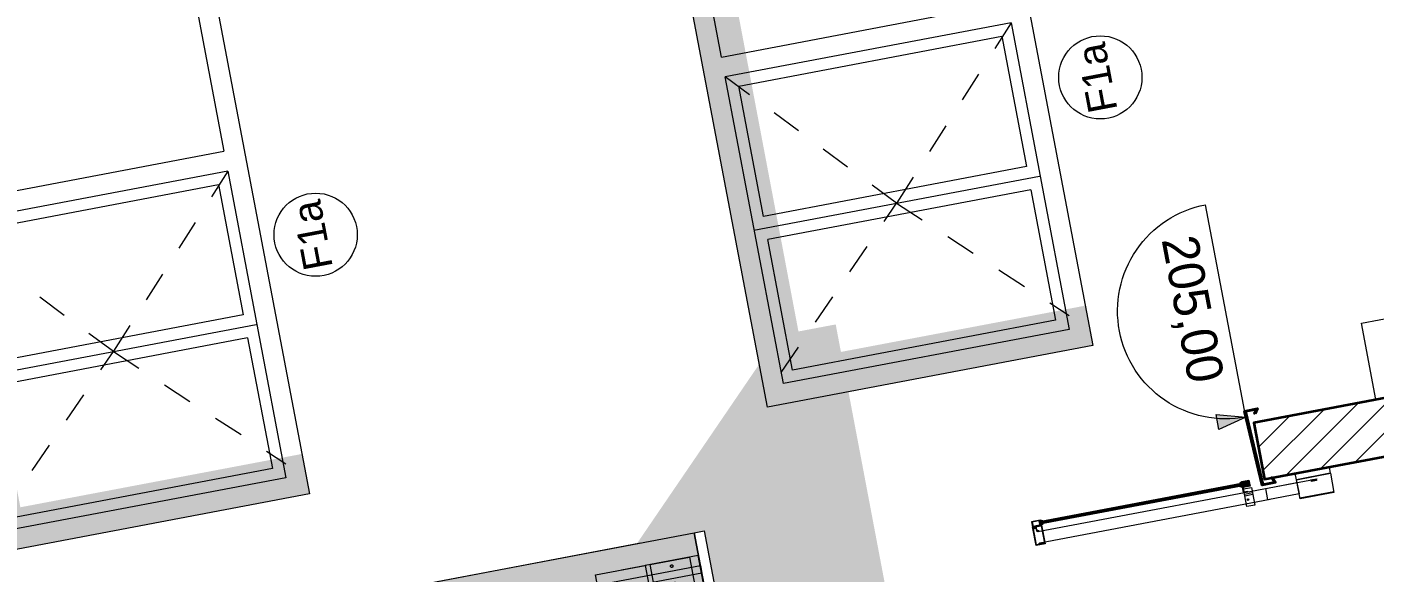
# Model space of a CAD drawing. Header units: centimetres. Extents: x 56941 to 84569, y -27946 to -11680.
# Drawn here: x 57548.4 to 58016.3, y -22098.8 to -21909.4 of the extents above; entities that cross this region are included whole.
import ezdxf

# ---------------------------------------------------------------- set-up
doc = ezdxf.new("R2010")
doc.units = ezdxf.units.CM
doc.header["$LTSCALE"] = 50.8
doc.linetypes.add('Style de ligne -1', pattern=[0.41664, 0.20828, -0.20836])
for name, color, linetype, lineweight in [('0-PROJET-BOIS PANNEAUX FACADE', 7, 'Continuous', 5), ('0-PROJET-COTATIONS', 7, 'Continuous', 13), ('0-PROJET-DESSINS CRÉES', 7, 'Continuous', 9), ('0-PROJET-EP', 7, 'Continuous', 5), ('0-PROJET-Garde corps', 7, 'Continuous', 5), ('0-PROJET-MENUISERIES EXT', 7, 'Continuous', 5), ('0-PROJET-MUR BETON', 7, 'Continuous', 35), ('0-PROJET-NGF', 7, 'Continuous', 5), ('0-PROJET-TEXTE', 7, 'Continuous', 5)]:
    doc.layers.add(name, color=color, linetype=linetype, lineweight=lineweight)
doc.styles.add('Futura Std Book', font='Futura Std Book')
doc.styles.add('Helvetica', font='Helvetica')

# ---------------------------------------------------------------- blocks, each defined once
blk = doc.blocks.new('FENETRE TYPE')
at = {"layer": '0-PROJET-DESSINS CRÉES', "color": 7, "linetype": 'Style de ligne -1', "lineweight": 5}
for p, q in [((8.95, -7), (59.23, -57.3)), ((59.23, -57.3), (113.45, -7)), ((59.23, -57.3), (9.82, -108.87)), ((113.45, -108), (59.23, -57.3))]:
    blk.add_line(p, q, dxfattribs=at)
at = {"layer": '0-PROJET-DESSINS CRÉES', "color": 7, "linetype": 'Continuous', "lineweight": 13}
for p, q in [((59.23, -6.8), (59.23, -107.8)), ((113.45, -108), (113.45, -7)), ((120.45, -7), (120.45, -108)), ((55.2, -104), (55.2, -11)), ((63.35, -104), (63.35, -11))]:
    blk.add_line(p, q, dxfattribs=at)
at = {"layer": '0-PROJET-DESSINS CRÉES', "color": 7, "linetype": 'Continuous', "lineweight": 13, "flags": 128}
blk.add_lwpolyline([(-1.98, 0), (188.02, 0), (188.02, -115), (-1.98, -115)], close=True, dxfattribs=at)
for points in [[(113.45, -108), (5.02, -108), (5.02, -7), (113.45, -7)], [(120.45, -7), (181.02, -7), (181.02, -108), (120.45, -108)], [(55.2, -104), (9.02, -104), (9.02, -11), (55.2, -11)], [(63.35, -11), (109.45, -11), (109.45, -104), (63.35, -104)]]:
    blk.add_lwpolyline(points, dxfattribs=at)
blk = doc.blocks.new('PORTE FENETRE TYPE 2 FACADE')
at = {"layer": '0-PROJET-DESSINS CRÉES', "color": 7, "linetype": 'Continuous', "lineweight": 5}
blk.add_line((93, -6), (93, -215), dxfattribs=at)
at = {"layer": '0-PROJET-DESSINS CRÉES', "color": 7, "linetype": 'Style de ligne -1', "lineweight": 5}
for p, q in [((11, -10), (93, -122)), ((169, -10), (93, -122)), ((93, -122), (11, -204)), ((93, -122), (169, -204))]:
    blk.add_line(p, q, dxfattribs=at)
at = {"layer": '0-PROJET-MENUISERIES EXT', "color": 7, "linetype": 'Continuous', "lineweight": 13, "flags": 128}
for points in [[(183, 0), (183, -215), (3, -215), (3, 0)], [(177, -6), (177, -215), (9, -215), (9, -6)], [(87.23, -9), (87.23, -209), (13, -209), (13, -9)], [(173, -9), (173, -209), (99, -209), (99, -9)]]:
    blk.add_lwpolyline(points, close=True, dxfattribs=at)
blk = doc.blocks.new('Groupe-35-1')
at = {"layer": '0-PROJET-Garde corps', "color": 8, "linetype": 'Continuous', "lineweight": 5, "flags": 128}
for points in [[(19004.68, -44482.86), (19003.17, -44474.93), (19016.83, -44472.35), (19018.33, -44480.27)], [(18890.33, -44502.73), (18889.87, -44500.28), (19020.81, -44475.48), (19021.28, -44477.93)]]:
    blk.add_lwpolyline(points, close=True, dxfattribs=at)
at = {"layer": '0-PROJET-Garde corps', "color": 8, "linetype": 'Continuous', "lineweight": 5}
blk.add_open_spline([(19010.41, -44475.82), (19010.5, -44475.9), (19010.72, -44475.95), (19010.95, -44475.88), (19011.1, -44475.7), (19011.15, -44475.47), (19011.08, -44475.24), (19010.9, -44475.08), (19010.67, -44475.03), (19010.45, -44475.1), (19010.3, -44475.28), (19010.25, -44475.51), (19010.32, -44475.74), (19010.41, -44475.82)], degree=2, dxfattribs=at)
blk = doc.blocks.new('Groupe-36-1')
at = {"layer": '0-PROJET-Garde corps', "color": 8, "linetype": 'Continuous', "lineweight": 5, "flags": 128}
for points in [[(18835.07, -44210.93), (18834.57, -44208.28), (18965.41, -44183.5), (18965.92, -44186.15)], [(18949.77, -44192.96), (18947.91, -44183.14), (18961.57, -44180.55), (18963.43, -44190.37)]]:
    blk.add_lwpolyline(points, close=True, dxfattribs=at)
at = {"layer": '0-PROJET-Garde corps', "color": 8, "linetype": 'Continuous', "lineweight": 5}
for points in [[(18955.15, -44184.02), (18955.24, -44184.1), (18955.46, -44184.15), (18955.69, -44184.08), (18955.84, -44183.9), (18955.89, -44183.67), (18955.81, -44183.44), (18955.64, -44183.28), (18955.41, -44183.23), (18955.19, -44183.3), (18955.04, -44183.48), (18954.99, -44183.71), (18955.06, -44183.94), (18955.15, -44184.02)], [(18956.29, -44190.06), (18956.38, -44190.14), (18956.61, -44190.2), (18956.83, -44190.12), (18956.98, -44189.95), (18957.03, -44189.71), (18956.96, -44189.48), (18956.78, -44189.32), (18956.56, -44189.27), (18956.33, -44189.34), (18956.18, -44189.52), (18956.13, -44189.76), (18956.21, -44189.98), (18956.29, -44190.06)]]:
    blk.add_open_spline(points, degree=2, dxfattribs=at)
blk = doc.blocks.new('Groupe-37-1')
at = {"layer": '0-PROJET-Garde corps', "color": 8, "linetype": 'Continuous', "lineweight": 5, "flags": 128}
for points in [[(18977.41, -44338.86), (18975.54, -44329.03), (18989.2, -44326.45), (18991.06, -44336.27)], [(18862.7, -44356.83), (18862.24, -44354.38), (18993.08, -44329.6), (18993.55, -44332.05)]]:
    blk.add_lwpolyline(points, close=True, dxfattribs=at)
at = {"layer": '0-PROJET-Garde corps', "color": 8, "linetype": 'Continuous', "lineweight": 5}
for points in [[(18982.78, -44329.92), (18982.87, -44330), (18983.09, -44330.05), (18983.32, -44329.98), (18983.47, -44329.8), (18983.52, -44329.57), (18983.44, -44329.34), (18983.27, -44329.18), (18983.04, -44329.13), (18982.82, -44329.2), (18982.67, -44329.38), (18982.62, -44329.61), (18982.69, -44329.84), (18982.78, -44329.92)], [(18983.92, -44335.96), (18984.01, -44336.04), (18984.24, -44336.1), (18984.46, -44336.02), (18984.62, -44335.85), (18984.66, -44335.61), (18984.59, -44335.38), (18984.41, -44335.22), (18984.19, -44335.17), (18983.97, -44335.24), (18983.81, -44335.42), (18983.76, -44335.66), (18983.84, -44335.88), (18983.92, -44335.96)]]:
    blk.add_open_spline(points, degree=2, dxfattribs=at)
blk = doc.blocks.new('Groupe-38-1')
at = {"layer": '0-PROJET-DESSINS CRÉES', "linetype": 'Continuous', "lineweight": 0}
blk.add_hatch(color=254, dxfattribs=at).paths.add_polyline_path([(18891.59, -44509.37), (18832.41, -44196.87), (18963.25, -44172.09), (19022.43, -44484.59)])
at = {"layer": '0-PROJET-DESSINS CRÉES', "color": 7, "linetype": 'Continuous', "lineweight": 13}
blk.add_line((18862.47, -44355.6), (18993.31, -44330.83), dxfattribs=at)
at = {"layer": '0-PROJET-DESSINS CRÉES', "color": 7, "linetype": 'Continuous', "lineweight": 13, "flags": 128}
for points in [[(18891.59, -44509.37), (18832.41, -44196.87), (18963.25, -44172.09), (19022.43, -44484.59)], [(19022.43, -44484.59), (18963.25, -44172.09), (18966.69, -44171.44), (19025.87, -44483.94)], [(18888.53, -44509.94), (18829.35, -44197.45), (18832.41, -44196.87), (18891.59, -44509.37)]]:
    blk.add_lwpolyline(points, close=True, dxfattribs=at)
at = {"layer": '0-PROJET-DESSINS CRÉES', "color": 7}
for name in ['Groupe-36-1', 'Groupe-37-1', 'Groupe-35-1']:
    blk.add_blockref(name, (0, 0), dxfattribs=at)
blk = doc.blocks.new('Groupe-39-1')
at = {"layer": '0-PROJET-DESSINS CRÉES', "linetype": 'Continuous', "lineweight": 0}
blk.add_hatch(color=7, dxfattribs=at).paths.add_polyline_path([(18791.91, -44412.93), (18965.61, -44380.04), (18968.23, -44393.86), (18794.53, -44426.75), (18801, -44460.89), (18974.69, -44428), (18985.67, -44485.98), (18811.99, -44518.87), (18812, -44518.9), (18751.23, -44530.86), (18751.15, -44530.39), (18717.91, -44354.93), (18695.8, -44359.12), (18737.6, -44292.85), (18730.56, -44255.67), (18745.79, -44252.79), (18752.8, -44289.8), (18768.02, -44286.91)])
at = {"layer": '0-PROJET-DESSINS CRÉES', "color": 7}
blk.add_line((18693, -44223.35), (18944.6, -44175.62), dxfattribs=at)
at = {"layer": '0-PROJET-DESSINS CRÉES', "color": 7, "linetype": 'Continuous', "lineweight": 13}
for p, q in [((18938.03, -44185.01), (18946.52, -44183.4)), ((18730.56, -44255.67), (18700.21, -44261.42)), ((18764.05, -44432.53), (18733.7, -44438.27))]:
    blk.add_line(p, q, dxfattribs=at)
at = {"layer": '0-PROJET-DESSINS CRÉES', "color": 7, "linetype": 'Continuous', "lineweight": 13, "flags": 128}
for points in [[(18717.92, -44354.93), (18694.73, -44359.32), (18732.6, -44559.26), (19025.95, -44503.71), (18964.65, -44179.97), (18946.26, -44183.45), (19003.02, -44483.17), (18751.23, -44530.86)], [(18985.76, -44486.44), (18929, -44186.72), (18946.26, -44183.45), (19003.02, -44483.17)], [(18713, -44355.86), (18688.09, -44224.28), (18693, -44223.35), (18717.92, -44354.93)], [(18713, -44355.86), (18717.92, -44354.93), (18751.23, -44530.86), (19021.41, -44479.69), (19022.34, -44484.6), (18747.25, -44536.7)], [(18732.6, -44559.26), (18694.74, -44359.32), (18699.65, -44358.39), (18737.51, -44558.33)]]:
    blk.add_lwpolyline(points, close=True, dxfattribs=at)
at = {"layer": '0-PROJET-DESSINS CRÉES', "color": 8, "linetype": 'Continuous', "lineweight": 13, "flags": 128}
blk.add_lwpolyline([(18729.34, -44559.88), (18691.48, -44359.94), (18694.74, -44359.32), (18732.6, -44559.26)], close=True, dxfattribs=at)
at = {"layer": '0-PROJET-DESSINS CRÉES', "color": 7, "rotation": 100.7235947438954}
blk.add_blockref('PORTE FENETRE TYPE 2 FACADE', (18764.61, -44435.47), dxfattribs=at)
at = {"layer": '0-PROJET-Garde corps', "color": 7}
blk.add_blockref('Groupe-38-1', (0, 0), dxfattribs=at)
blk = doc.blocks.new('Groupe-53-1')
at = {"layer": '0-PROJET-TEXTE', "color": 7, "linetype": 'Continuous', "lineweight": 5}
blk.add_circle((18831.76, -44068.55), 14.45, dxfattribs=at)
at = {"layer": '0-PROJET-TEXTE', "color": 7, "insert": (18827.86, -44081.67), "char_height": 10.087, "attachment_point": 1, "rotation": 100.7236, "line_spacing_factor": 0.834288, "style": 'Helvetica'}
blk.add_mtext('F1a', dxfattribs=at)
blk = doc.blocks.new('Groupe-60-1')
at = {"layer": '0-PROJET-TEXTE', "color": 7, "linetype": 'Continuous', "lineweight": 5}
blk.add_circle((19104.3, -44013.89), 14.45, dxfattribs=at)
at = {"layer": '0-PROJET-TEXTE', "color": 7, "insert": (19100.39, -44027), "char_height": 10.087, "attachment_point": 1, "rotation": 100.7236, "line_spacing_factor": 0.834288, "style": 'Helvetica'}
blk.add_mtext('F1a', dxfattribs=at)
blk = doc.blocks.new('Groupe-80-1')
at = {"layer": '0-PROJET-TEXTE', "color": 7}
for name in ['Groupe-60-1', 'Groupe-53-1']:
    blk.add_blockref(name, (0, 0), dxfattribs=at)
blk = doc.blocks.new('Groupe-349-1')
at = {"layer": '0-PROJET-NGF', "linetype": 'Continuous', "lineweight": 0}
blk.add_hatch(color=7, dxfattribs=at).paths.add_polyline_path([(19144.49, -44130.98), (19154.8, -44131.88), (19145.42, -44136.26)])
at = {"layer": '0-PROJET-NGF', "color": 7, "lineweight": 5}
blk.add_line((19154.8, -44131.88), (19140.83, -44058.15), dxfattribs=at)
at = {"layer": '0-PROJET-NGF', "color": 7, "lineweight": 5, "flags": 128}
blk.add_lwpolyline([(19154.8, -44131.88), (19152.99, -44132.18), (19151.16, -44132.39), (19149.32, -44132.51), (19147.48, -44132.54), (19145.64, -44132.48), (19143.8, -44132.32), (19141.97, -44132.08), (19140.16, -44131.75), (19138.37, -44131.33), (19136.6, -44130.82), (19134.86, -44130.23), (19133.14, -44129.55), (19131.47, -44128.79), (19129.83, -44127.95), (19128.24, -44127.02), (19126.69, -44126.03), (19125.19, -44124.95), (19123.75, -44123.81), (19122.37, -44122.59), (19121.04, -44121.31), (19119.79, -44119.96), (19118.6, -44118.56), (19117.48, -44117.09), (19116.43, -44115.58), (19115.46, -44114.01), (19114.57, -44112.4), (19113.75, -44110.75), (19113.02, -44109.06), (19112.37, -44107.34), (19111.81, -44105.58), (19111.34, -44103.8), (19110.95, -44102), (19110.65, -44100.19), (19110.44, -44098.36), (19110.32, -44096.52), (19110.3, -44094.68), (19110.36, -44092.84), (19110.51, -44091), (19110.75, -44089.18), (19111.08, -44087.36), (19111.5, -44085.57), (19112.01, -44083.8), (19112.6, -44082.06), (19113.28, -44080.34), (19114.04, -44078.67), (19114.89, -44077.03), (19115.81, -44075.44), (19116.81, -44073.89), (19117.88, -44072.39), (19119.03, -44070.95), (19120.24, -44069.57), (19121.53, -44068.25), (19122.87, -44066.99), (19124.28, -44065.8), (19125.74, -44064.68), (19127.25, -44063.63), (19128.82, -44062.66), (19130.43, -44061.77), (19132.08, -44060.95), (19133.77, -44060.22), (19135.5, -44059.58), (19137.25, -44059.01), (19139.03, -44058.54), (19140.83, -44058.15)], dxfattribs=at)
at = {"layer": '0-PROJET-NGF', "color": 7, "linetype": 'Continuous', "lineweight": 5, "flags": 128}
blk.add_lwpolyline([(19144.49, -44130.98), (19154.8, -44131.88), (19145.42, -44136.26)], close=True, dxfattribs=at)
at = {"layer": '0-PROJET-NGF', "color": 178, "insert": (19137.91, -44067.89), "char_height": 12.586, "attachment_point": 1, "rotation": 280.7296, "line_spacing_factor": 0.962448, "style": 'Futura Std Book'}
blk.add_mtext('205,00', dxfattribs=at)
blk = doc.blocks.new('Groupe-352-1')
at = {"layer": '0-PROJET-EP', "color": 7, "linetype": 'Continuous', "lineweight": 5, "flags": 128}
blk.add_lwpolyline([(19222.78, -44111.67), (19220.54, -44099.88), (19349.91, -44075.38), (19352.14, -44087.18)], close=True, dxfattribs=at)
at = {"layer": '0-PROJET-EP', "color": 7, "linetype": 'Continuous', "lineweight": 13, "flags": 128}
for points in [[(19260.32, -44106.09), (19257.53, -44091.35), (19349.63, -44073.91), (19352.42, -44088.65)], [(19258.89, -44107.35), (19255.83, -44091.21), (19268.41, -44088.83), (19271.47, -44104.97)], [(19200.01, -44125.82), (19194.99, -44099.3), (19219.55, -44094.65), (19224.57, -44121.16)], [(19257.16, -44108.44), (19253.81, -44090.76), (19255.68, -44090.41), (19259.03, -44108.09)]]:
    blk.add_lwpolyline(points, close=True, dxfattribs=at)
blk = doc.blocks.new('Groupe-353-1')
at = {"layer": '0-PROJET-Garde corps', "color": 7, "linetype": 'Continuous', "lineweight": 5}
for p, q in [((19178.1, -44154.19), (19178.01, -44153.72)), ((19178.93, -44154.04), (19178.84, -44153.56))]:
    blk.add_line(p, q, dxfattribs=at)
at = {"layer": '0-PROJET-Garde corps', "color": 7, "linetype": 'Continuous', "lineweight": 5, "flags": 128}
for points in [[(19177.33, -44153.85), (19177.31, -44153.74), (19179.49, -44153.32), (19179.51, -44153.44)], [(19177.65, -44154.28), (19177.56, -44153.81), (19179.28, -44153.48), (19179.37, -44153.95)]]:
    blk.add_lwpolyline(points, close=True, dxfattribs=at)
blk = doc.blocks.new('Groupe-354-1')
at = {"layer": '0-PROJET-Garde corps', "color": 7}
blk.add_blockref('Groupe-353-1', (0, 0), dxfattribs=at)
blk = doc.blocks.new('Groupe-355-1')
at = {"layer": '0-PROJET-Garde corps', "color": 7, "linetype": 'Continuous', "lineweight": 5, "flags": 128}
for points in [[(19083.91, -44169.43), (19085.14, -44175.91), (19082, -44176.51), (19080.77, -44170.02)], [(19083.75, -44169.66), (19084.91, -44175.75), (19082.15, -44176.27), (19081, -44170.18)]]:
    blk.add_lwpolyline(points, close=True, dxfattribs=at)
blk = doc.blocks.new('Groupe-356-1')
at = {"layer": '0-PROJET-DESSINS CRÉES', "color": 7, "linetype": 'Continuous', "lineweight": 13, "flags": 128}
for points in [[(19153.29, -44154.26), (19155.89, -44153.77), (19156.3, -44155.93), (19153.9, -44156.39), (19154.19, -44157.91), (19155.43, -44157.68)], [(19153.33, -44154.46), (19155.73, -44154), (19156.07, -44155.77), (19153.66, -44156.23), (19154.03, -44158.15), (19155.47, -44157.87)]]:
    blk.add_lwpolyline(points, dxfattribs=at)
at = {"layer": '0-PROJET-Garde corps', "color": 8, "linetype": 'Continuous', "lineweight": 5}
for p, q in [((19155.66, -44154.67), (19083.16, -44168.4)), ((19155.7, -44154.92), (19083.2, -44168.65)), ((19155.75, -44155.16), (19083.25, -44168.89)), ((19154.39, -44158.64), (19157.18, -44158.11)), ((19154.51, -44159.26), (19157.3, -44158.74)), ((19173.6, -44159.99), (19185.39, -44157.76))]:
    blk.add_line(p, q, dxfattribs=at)
at = {"layer": '0-PROJET-Garde corps', "color": 7, "linetype": 'Continuous', "lineweight": 5}
blk.add_line((19083.43, -44167.69), (19084.28, -44167.91), dxfattribs=at)
at = {"layer": '0-PROJET-Garde corps', "color": 7, "linetype": 'Continuous', "lineweight": 13, "flags": 128}
for points in [[(19172.4, -44153.66), (19171.99, -44151.48), (19183.74, -44149.25), (19184.16, -44151.43)], [(19153.33, -44154.46), (19153.29, -44154.26), (19155.89, -44153.77), (19156.3, -44155.93), (19153.9, -44156.39), (19154.19, -44157.91), (19155.43, -44157.68), (19155.47, -44157.87), (19154.03, -44158.15), (19153.66, -44156.23), (19156.07, -44155.77), (19155.73, -44154)], [(19162.52, -44160.61), (19161.78, -44156.68), (19172.59, -44154.63), (19173.33, -44158.56)]]:
    blk.add_lwpolyline(points, close=True, dxfattribs=at)
at = {"layer": '0-PROJET-Garde corps', "color": 7, "linetype": 'Continuous', "lineweight": 5, "flags": 128}
for points in [[(19082.11, -44171.53), (19082.54, -44171.68), (19179.49, -44153.32)], [(19152.81, -44156.01), (19153.66, -44156.23), (19156.07, -44155.77), (19155.73, -44154), (19153.33, -44154.46), (19152.62, -44155)], [(19153.2, -44155.9), (19153.67, -44156.02), (19155.84, -44155.61), (19155.58, -44154.24), (19153.41, -44154.65), (19153.06, -44154.92)], [(19082.94, -44175.91), (19083.29, -44175.61), (19163.27, -44160.47)], [(19084.28, -44167.91), (19083.43, -44167.69), (19080.43, -44168.25), (19080.77, -44170.02), (19083.76, -44169.46), (19084.48, -44168.91)], [(19083.89, -44168.01), (19083.42, -44167.89), (19080.67, -44168.41), (19080.93, -44169.79), (19083.68, -44169.27), (19084.04, -44169)]]:
    blk.add_lwpolyline(points, dxfattribs=at)
for points in [[(19155.61, -44154.42), (19155.8, -44155.41), (19083.3, -44169.14), (19083.11, -44168.15)], [(19173.67, -44160.34), (19172.4, -44153.66), (19184.19, -44151.43), (19185.46, -44158.11)], [(19156.84, -44156.34), (19158, -44162.46), (19155.22, -44162.99), (19154.06, -44156.87)], [(19081.06, -44170.52), (19081.1, -44170.69), (19081.94, -44170.53), (19082.09, -44171.29), (19082.98, -44171.61), (19083.04, -44171.44), (19082.24, -44171.16), (19082.09, -44170.32)]]:
    blk.add_lwpolyline(points, close=True, dxfattribs=at)
at = {"layer": '0-PROJET-Garde corps', "color": 7, "linetype": 'Continuous', "lineweight": 5}
blk.add_circle((19155.6, -44160.54), 0.288, dxfattribs=at)
at = {"layer": '0-PROJET-DESSINS CRÉES', "color": 7}
blk.add_blockref('Groupe-354-1', (0, 0), dxfattribs=at)
at = {"layer": '0-PROJET-Garde corps', "color": 7}
blk.add_blockref('Groupe-355-1', (0, 0), dxfattribs=at)

msp = doc.modelspace()

# ---------------------------------------------------------------- hatches: boundary and pattern name
at = {"layer": '0-PROJET-BOIS PANNEAUX FACADE', "linetype": 'Continuous', "lineweight": 0}
msp.add_hatch(color=34, dxfattribs=at).paths.add_polyline_path([(57798.74, -22400.23), (57568.15, -22443.9), (57509.91, -22136.39), (57740.51, -22092.72), (57747.72, -22130.79), (57547.72, -22168.66), (57581.21, -22345.52), (57781.21, -22307.65)])
at = {"layer": '0-PROJET-DESSINS CRÉES', "linetype": 'Continuous', "lineweight": 0}
for points in [[(57785.43, -21851.9), (57818.17, -22024.76), (57915.93, -22006.24), (57918.55, -22020.07), (57805.55, -22041.46), (57770.2, -21854.78)], [(57513.37, -21903.42), (57546.1, -22076.28), (57643.86, -22057.76), (57646.48, -22071.59), (57533.49, -22092.99), (57498.14, -21906.31)], [(57760.33, -22088.78), (57780.02, -22085.06), (57780.02, -22085.06), (57783.58, -22084.38), (57841.53, -22390.34), (57837.99, -22391.01), (57842.91, -22417), (57892.18, -22344.69), (57829.3, -22012.75), (57809.61, -22016.48)], [(57974.97, -22043.76), (57974.71, -22043.69), (57975.34, -22042.33), (57971.64, -22043.03), (57977.64, -22068.31), (57981.65, -22067.55), (57980.65, -22065.94), (57980.88, -22065.89), (57982.05, -22067.72), (57977.46, -22068.59), (57971.32, -22042.84), (57975.78, -22041.99)]]:
    msp.add_hatch(color=7, dxfattribs=at).paths.add_polyline_path(points)
at = {"layer": '0-PROJET-MUR BETON', "linetype": 'Continuous', "lineweight": 5}
h = msp.add_hatch(dxfattribs=at)
h.set_pattern_fill('hachure A', style=0, pattern_type=2)
h.set_pattern_definition([(45, (38816.9114, 22086.9576), (5.2916667, -4.4097222), [])])
h.paths.add_polyline_path([(58282.77, -23438.83), (58913.32, -23319.41), (58904.61, -23302.74), (58853.32, -23312.46), (58751.54, -22775.02), (58812.36, -22763.51), (58802.68, -22744.98), (58747.82, -22755.37), (58595.24, -21949.69), (58651.51, -21939.04), (58641.84, -21920.51), (57974.53, -22046.89), (57978.26, -22066.54), (58041, -22054.65), (58161.74, -22692.24), (58099, -22704.12), (58102.85, -22724.46), (58165.59, -22712.58), (58299.07, -23417.42), (58279.42, -23421.14)])
h.paths.add_polyline_path([(58500.87, -22822.49), (58738.77, -22777.44), (58840.55, -23314.87), (58602.65, -23359.93)])
h.paths.add_polyline_path([(58344.57, -21997.16), (58582.47, -21952.11), (58735.05, -22757.79), (58497.15, -22802.84)])
h.paths.add_polyline_path([(58063.59, -22050.38), (58322.98, -22001.25), (58475.56, -22806.93), (58216.17, -22856.05)])
h.paths.add_polyline_path([(58219.89, -22875.71), (58479.28, -22826.58), (58581.06, -23364.02), (58321.67, -23413.14)])

# ---------------------------------------------------------------- linework, layer by layer
at = {"layer": '0-PROJET-DESSINS CRÉES', "color": 7, "linetype": 'Continuous', "lineweight": 35, "flags": 128}
msp.add_lwpolyline([(57974.97, -22043.76), (57974.71, -22043.69), (57975.34, -22042.33), (57971.64, -22043.03), (57977.64, -22068.31), (57981.65, -22067.55), (57980.65, -22065.94), (57980.88, -22065.89), (57982.05, -22067.72), (57977.46, -22068.59), (57971.32, -22042.84), (57975.78, -22041.99)], close=True, dxfattribs=at)
at = {"layer": '0-PROJET-MUR BETON', "flags": 128}
msp.add_lwpolyline([(58282.77, -23438.83), (58913.32, -23319.41), (58904.61, -23302.74), (58853.32, -23312.46), (58751.54, -22775.02), (58812.36, -22763.51), (58802.68, -22744.98), (58747.82, -22755.37), (58595.24, -21949.69), (58651.51, -21939.04), (58641.84, -21920.51), (57974.53, -22046.89), (57978.26, -22066.54), (58041, -22054.65), (58161.74, -22692.24), (58099, -22704.12), (58102.85, -22724.46), (58165.59, -22712.58), (58299.07, -23417.42), (58279.42, -23421.14)], close=True, dxfattribs=at)

# ---------------------------------------------------------------- block references
at = {"layer": '0-PROJET-COTATIONS', "color": 7}
msp.add_blockref('Groupe-80-1', (38816.91, 22086.96), dxfattribs=at)
at = {"layer": '0-PROJET-DESSINS CRÉES', "color": 7, "rotation": 100.7235947439597}
for p in [(57805.19, -22039.52), (57533.12, -22091.04)]:
    msp.add_blockref('FENETRE TYPE', p, dxfattribs=at)
at = {"layer": '0-PROJET-DESSINS CRÉES', "color": 7}
msp.add_blockref('Groupe-39-1', (38816.91, 22086.96), dxfattribs=at)
at = {"layer": '0-PROJET-EP', "color": 7}
msp.add_blockref('Groupe-352-1', (38816.91, 22086.96), dxfattribs=at)
at = {"layer": '0-PROJET-Garde corps', "color": 7}
msp.add_blockref('Groupe-356-1', (38816.91, 22086.96), dxfattribs=at)
at = {"layer": '0-PROJET-NGF', "color": 7}
msp.add_blockref('Groupe-349-1', (38816.91, 22086.96), dxfattribs=at)

doc.saveas('drawing.dxf')
